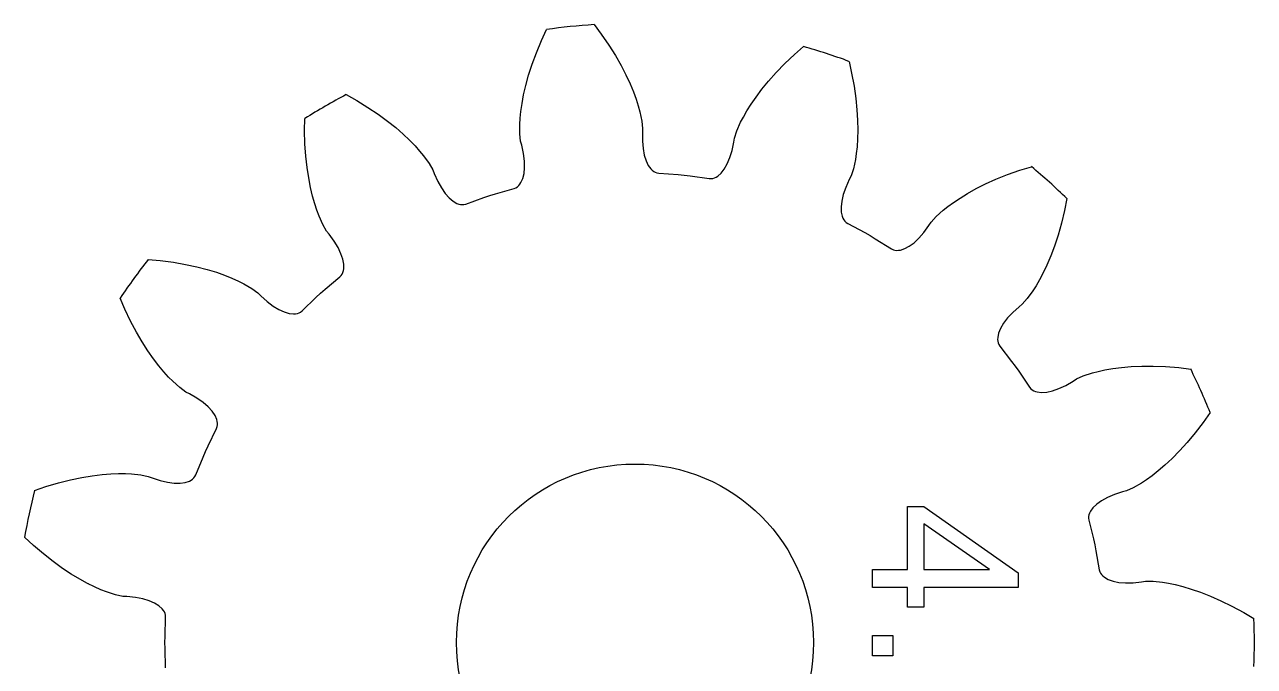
# Model space of a CAD drawing. Header units: millimetres. Extents: x 10 to 192, y -91 to 170.
# Drawn here: x 72.12 to 89, y 157.67 to 166.48 of the extents above; entities that cross this region are included whole.
import ezdxf

# ---------------------------------------------------------------- set-up
doc = ezdxf.new("R2010")
doc.units = ezdxf.units.MM
doc.layers.add('Sketch plane 01', color=7, linetype='Continuous')

msp = doc.modelspace()

# ---------------------------------------------------------------- linework, layer by layer
at = {"layer": 'Sketch plane 01'}
for p, q in [((79.217, 166.264), (79.286, 166.413)), ((79.217, 166.264), (79.286, 166.413)), ((79.938, 166.481), (80.037, 166.35)), ((79.938, 166.481), (80.037, 166.35)), ((79.147, 166.095), (79.217, 166.264)), ((79.147, 166.095), (79.217, 166.264)), ((80.037, 166.35), (80.14, 166.2)), ((80.037, 166.35), (80.14, 166.2)), ((79.089, 165.936), (79.147, 166.095)), ((79.089, 165.936), (79.147, 166.095)), ((80.14, 166.2), (80.231, 166.056)), ((80.14, 166.2), (80.231, 166.056)), ((82.557, 165.946), (82.689, 166.071)), ((82.557, 165.946), (82.689, 166.071)), ((82.689, 166.071), (82.813, 166.179)), ((82.689, 166.071), (82.813, 166.179)), ((79.04, 165.786), (79.089, 165.936)), ((79.04, 165.786), (79.089, 165.936)), ((80.231, 166.056), (80.309, 165.919)), ((80.231, 166.056), (80.309, 165.919)), ((80.309, 165.919), (80.375, 165.791)), ((80.309, 165.919), (80.375, 165.791)), ((82.438, 165.824), (82.557, 165.946)), ((82.438, 165.824), (82.557, 165.946)), ((83.437, 165.977), (83.473, 165.816)), ((83.437, 165.977), (83.473, 165.816)), ((79.002, 165.647), (79.04, 165.786)), ((79.002, 165.647), (79.04, 165.786)), ((80.375, 165.791), (80.432, 165.668)), ((80.375, 165.791), (80.432, 165.668)), ((82.333, 165.706), (82.438, 165.824)), ((82.333, 165.706), (82.438, 165.824)), ((83.473, 165.816), (83.507, 165.637)), ((83.473, 165.816), (83.507, 165.637)), ((78.972, 165.515), (79.002, 165.647)), ((78.972, 165.515), (79.002, 165.647)), ((80.432, 165.668), (80.478, 165.557)), ((80.432, 165.668), (80.478, 165.557)), ((80.478, 165.557), (80.516, 165.456)), ((80.478, 165.557), (80.516, 165.456)), ((82.161, 165.487), (82.242, 165.595)), ((82.161, 165.487), (82.242, 165.595)), ((82.242, 165.595), (82.333, 165.706)), ((82.242, 165.595), (82.333, 165.706)), ((83.507, 165.637), (83.531, 165.469)), ((83.507, 165.637), (83.531, 165.469)), ((76.537, 165.52), (76.681, 165.44)), ((76.537, 165.52), (76.681, 165.44)), ((76.681, 165.44), (76.836, 165.344)), ((76.681, 165.44), (76.836, 165.344)), ((78.935, 165.29), (78.95, 165.397)), ((78.935, 165.29), (78.95, 165.397)), ((78.95, 165.397), (78.972, 165.515)), ((78.95, 165.397), (78.972, 165.515)), ((80.516, 165.456), (80.545, 165.365)), ((80.516, 165.456), (80.545, 165.365)), ((82.035, 165.296), (82.092, 165.388)), ((82.035, 165.296), (82.092, 165.388)), ((82.092, 165.388), (82.161, 165.487)), ((82.092, 165.388), (82.161, 165.487)), ((83.531, 165.469), (83.546, 165.312)), ((83.531, 165.469), (83.546, 165.312)), ((76.836, 165.344), (76.977, 165.25)), ((76.836, 165.344), (76.977, 165.25)), ((76.977, 165.25), (77.105, 165.157)), ((76.977, 165.25), (77.105, 165.157)), ((78.925, 165.195), (78.935, 165.29)), ((78.925, 165.195), (78.935, 165.29)), ((80.545, 165.365), (80.567, 165.285)), ((80.545, 165.365), (80.567, 165.285)), ((80.567, 165.285), (80.593, 165.158)), ((80.567, 165.285), (80.593, 165.158)), ((81.987, 165.213), (82.035, 165.296)), ((81.987, 165.213), (82.035, 165.296)), ((83.546, 165.312), (83.555, 165.168)), ((83.546, 165.312), (83.555, 165.168)), ((75.967, 165.027), (75.969, 165.192)), ((75.967, 165.027), (75.969, 165.192)), ((77.105, 165.157), (77.217, 165.067)), ((77.105, 165.157), (77.217, 165.067)), ((77.217, 165.067), (77.319, 164.978)), ((77.217, 165.067), (77.319, 164.978)), ((78.92, 165.112), (78.925, 165.195)), ((78.92, 165.112), (78.925, 165.195)), ((78.92, 164.982), (78.92, 165.112)), ((78.92, 164.982), (78.92, 165.112)), ((80.593, 165.158), (80.605, 165.057)), ((80.593, 165.158), (80.605, 165.057)), ((80.605, 165.057), (80.602, 164.999)), ((80.605, 165.057), (80.602, 164.999)), ((81.897, 165.021), (81.949, 165.14)), ((81.897, 165.021), (81.949, 165.14)), ((81.949, 165.14), (81.987, 165.213)), ((81.949, 165.14), (81.987, 165.213)), ((83.555, 165.168), (83.557, 165.033)), ((83.555, 165.168), (83.557, 165.033)), ((75.971, 164.845), (75.967, 165.027)), ((75.971, 164.845), (75.967, 165.027)), ((77.319, 164.978), (77.406, 164.895)), ((77.319, 164.978), (77.406, 164.895)), ((77.406, 164.895), (77.482, 164.818)), ((77.406, 164.895), (77.482, 164.818)), ((78.93, 164.881), (78.92, 164.982)), ((78.93, 164.881), (78.92, 164.982)), ((78.945, 164.825), (78.93, 164.881)), ((78.945, 164.825), (78.93, 164.881)), ((80.602, 164.999), (80.601, 164.883)), ((80.602, 164.999), (80.601, 164.883)), ((80.601, 164.883), (80.61, 164.78)), ((80.601, 164.883), (80.61, 164.78)), ((81.856, 164.868), (81.865, 164.924)), ((81.856, 164.868), (81.865, 164.924)), ((81.865, 164.924), (81.897, 165.021)), ((81.865, 164.924), (81.897, 165.021)), ((83.554, 164.913), (83.547, 164.805)), ((83.554, 164.913), (83.547, 164.805)), ((83.557, 165.033), (83.554, 164.913)), ((83.557, 165.033), (83.554, 164.913)), ((75.983, 164.676), (75.971, 164.845)), ((75.983, 164.676), (75.971, 164.845)), ((77.482, 164.818), (77.545, 164.746)), ((77.482, 164.818), (77.545, 164.746)), ((77.545, 164.746), (77.598, 164.682)), ((77.545, 164.746), (77.598, 164.682)), ((78.97, 164.712), (78.945, 164.825)), ((78.97, 164.712), (78.945, 164.825)), ((78.983, 164.609), (78.97, 164.712)), ((78.983, 164.609), (78.97, 164.712)), ((80.61, 164.78), (80.627, 164.689)), ((80.61, 164.78), (80.627, 164.689)), ((81.802, 164.655), (81.832, 164.754)), ((81.802, 164.655), (81.832, 164.754)), ((81.832, 164.754), (81.856, 164.868)), ((81.832, 164.754), (81.856, 164.868)), ((83.547, 164.805), (83.536, 164.71)), ((83.547, 164.805), (83.536, 164.71)), ((76, 164.519), (75.983, 164.676)), ((76, 164.519), (75.983, 164.676)), ((77.598, 164.682), (77.674, 164.577)), ((77.598, 164.682), (77.674, 164.577)), ((77.674, 164.577), (77.726, 164.489)), ((77.674, 164.577), (77.726, 164.489)), ((78.985, 164.517), (78.983, 164.609)), ((78.985, 164.517), (78.983, 164.609)), ((80.627, 164.689), (80.652, 164.612)), ((80.627, 164.689), (80.652, 164.612)), ((80.652, 164.612), (80.683, 164.549)), ((80.652, 164.612), (80.683, 164.549)), ((80.683, 164.549), (80.718, 164.5)), ((80.683, 164.549), (80.718, 164.5)), ((81.726, 164.499), (81.766, 164.57)), ((81.726, 164.499), (81.766, 164.57)), ((81.766, 164.57), (81.802, 164.655)), ((81.766, 164.57), (81.802, 164.655)), ((83.524, 164.628), (83.497, 164.501)), ((83.524, 164.628), (83.497, 164.501)), ((83.536, 164.71), (83.524, 164.628)), ((83.536, 164.71), (83.524, 164.628)), ((76.022, 164.377), (76, 164.519)), ((76.022, 164.377), (76, 164.519)), ((76.047, 164.244), (76.022, 164.377)), ((76.047, 164.244), (76.022, 164.377)), ((77.726, 164.489), (77.746, 164.436)), ((77.726, 164.489), (77.746, 164.436)), ((77.746, 164.436), (77.793, 164.329)), ((77.746, 164.436), (77.793, 164.329)), ((78.96, 164.368), (78.977, 164.436)), ((78.96, 164.368), (78.977, 164.436)), ((78.977, 164.436), (78.985, 164.517)), ((78.977, 164.436), (78.985, 164.517)), ((80.718, 164.5), (80.737, 164.481)), ((80.718, 164.5), (80.737, 164.481)), ((80.737, 164.481), (80.758, 164.466)), ((80.737, 164.481), (80.758, 164.466)), ((80.758, 164.466), (80.778, 164.454)), ((80.758, 164.466), (80.778, 164.454)), ((80.778, 164.454), (80.8, 164.446)), ((80.778, 164.454), (80.8, 164.446)), ((80.8, 164.446), (80.827, 164.442)), ((80.8, 164.446), (80.827, 164.442)), ((80.827, 164.442), (81.091, 164.423)), ((80.827, 164.442), (81.091, 164.423)), ((81.091, 164.423), (81.174, 164.415)), ((81.091, 164.423), (81.174, 164.415)), ((81.174, 164.415), (81.258, 164.405)), ((81.174, 164.415), (81.258, 164.405)), ((81.258, 164.405), (81.519, 164.369)), ((81.258, 164.405), (81.519, 164.369)), ((81.57, 164.371), (81.592, 164.378)), ((81.57, 164.371), (81.592, 164.378)), ((81.592, 164.378), (81.615, 164.389)), ((81.592, 164.378), (81.615, 164.389)), ((81.615, 164.389), (81.638, 164.403)), ((81.615, 164.389), (81.638, 164.403)), ((81.638, 164.403), (81.683, 164.444)), ((81.638, 164.403), (81.683, 164.444)), ((81.683, 164.444), (81.726, 164.499)), ((81.683, 164.444), (81.726, 164.499)), ((83.466, 164.404), (83.44, 164.353)), ((83.466, 164.404), (83.44, 164.353)), ((83.497, 164.501), (83.466, 164.404)), ((83.497, 164.501), (83.466, 164.404)), ((85.453, 164.359), (85.61, 164.422)), ((85.453, 164.359), (85.61, 164.422)), ((85.61, 164.422), (85.783, 164.483)), ((85.61, 164.422), (85.783, 164.483)), ((85.783, 164.483), (85.94, 164.531)), ((85.783, 164.483), (85.94, 164.531)), ((76.075, 164.127), (76.047, 164.244)), ((76.075, 164.127), (76.047, 164.244)), ((77.793, 164.329), (77.843, 164.239)), ((77.793, 164.329), (77.843, 164.239)), ((77.843, 164.239), (77.896, 164.163)), ((77.843, 164.239), (77.896, 164.163)), ((78.587, 164.16), (78.841, 164.233)), ((78.587, 164.16), (78.841, 164.233)), ((78.841, 164.233), (78.866, 164.243)), ((78.841, 164.233), (78.866, 164.243)), ((78.866, 164.243), (78.886, 164.255)), ((78.866, 164.243), (78.886, 164.255)), ((78.886, 164.255), (78.904, 164.271)), ((78.886, 164.255), (78.904, 164.271)), ((78.904, 164.271), (78.92, 164.29)), ((78.904, 164.271), (78.92, 164.29)), ((78.92, 164.29), (78.935, 164.313)), ((78.92, 164.29), (78.935, 164.313)), ((78.935, 164.313), (78.96, 164.368)), ((78.935, 164.313), (78.96, 164.368)), ((81.519, 164.369), (81.547, 164.368)), ((81.519, 164.369), (81.547, 164.368)), ((81.547, 164.368), (81.57, 164.371)), ((81.547, 164.368), (81.57, 164.371)), ((83.392, 164.247), (83.358, 164.149)), ((83.392, 164.247), (83.358, 164.149)), ((83.44, 164.353), (83.392, 164.247)), ((83.44, 164.353), (83.392, 164.247)), ((85.062, 164.164), (85.181, 164.23)), ((85.062, 164.164), (85.181, 164.23)), ((85.181, 164.23), (85.309, 164.294)), ((85.181, 164.23), (85.309, 164.294)), ((85.309, 164.294), (85.453, 164.359)), ((85.309, 164.294), (85.453, 164.359)), ((76.105, 164.023), (76.075, 164.127)), ((76.105, 164.023), (76.075, 164.127)), ((77.896, 164.163), (77.949, 164.102)), ((77.896, 164.163), (77.949, 164.102)), ((77.949, 164.102), (78.003, 164.057)), ((77.949, 164.102), (78.003, 164.057)), ((78.003, 164.057), (78.055, 164.027)), ((78.003, 164.057), (78.055, 164.027)), ((78.179, 164.018), (78.427, 164.108)), ((78.179, 164.018), (78.427, 164.108)), ((78.427, 164.108), (78.507, 164.134)), ((78.427, 164.108), (78.507, 164.134)), ((78.507, 164.134), (78.587, 164.16)), ((78.507, 164.134), (78.587, 164.16)), ((83.337, 164.059), (83.328, 163.979)), ((83.337, 164.059), (83.328, 163.979)), ((83.358, 164.149), (83.337, 164.059)), ((83.358, 164.149), (83.337, 164.059)), ((84.793, 163.985), (84.87, 164.041)), ((84.793, 163.985), (84.87, 164.041)), ((84.87, 164.041), (84.96, 164.101)), ((84.87, 164.041), (84.96, 164.101)), ((84.96, 164.101), (85.062, 164.164)), ((84.96, 164.101), (85.062, 164.164)), ((86.427, 164.093), (86.395, 163.931)), ((86.427, 164.093), (86.395, 163.931)), ((76.135, 163.932), (76.105, 164.023)), ((76.135, 163.932), (76.105, 164.023)), ((76.164, 163.854), (76.135, 163.932)), ((76.164, 163.854), (76.135, 163.932)), ((78.055, 164.027), (78.081, 164.017)), ((78.055, 164.027), (78.081, 164.017)), ((78.081, 164.017), (78.105, 164.012)), ((78.081, 164.017), (78.105, 164.012)), ((78.105, 164.012), (78.129, 164.01)), ((78.105, 164.012), (78.129, 164.01)), ((78.129, 164.01), (78.152, 164.011)), ((78.129, 164.01), (78.152, 164.011)), ((78.152, 164.011), (78.179, 164.018)), ((78.152, 164.011), (78.179, 164.018)), ((83.328, 163.979), (83.33, 163.909)), ((83.328, 163.979), (83.33, 163.909)), ((83.33, 163.909), (83.343, 163.85)), ((83.33, 163.909), (83.343, 163.85)), ((84.632, 163.846), (84.728, 163.933)), ((84.632, 163.846), (84.728, 163.933)), ((84.728, 163.933), (84.793, 163.985)), ((84.728, 163.933), (84.793, 163.985)), ((86.395, 163.931), (86.353, 163.754)), ((86.395, 163.931), (86.353, 163.754)), ((76.217, 163.736), (76.164, 163.854)), ((76.217, 163.736), (76.164, 163.854)), ((76.267, 163.647), (76.217, 163.736)), ((76.267, 163.647), (76.217, 163.736)), ((83.343, 163.85), (83.353, 163.824)), ((83.343, 163.85), (83.353, 163.824)), ((83.353, 163.824), (83.365, 163.802)), ((83.353, 163.824), (83.365, 163.802)), ((83.365, 163.802), (83.38, 163.783)), ((83.365, 163.802), (83.38, 163.783)), ((83.38, 163.783), (83.396, 163.767)), ((83.38, 163.783), (83.396, 163.767)), ((83.396, 163.767), (83.419, 163.752)), ((83.396, 163.767), (83.419, 163.752)), ((83.419, 163.752), (83.652, 163.627)), ((83.419, 163.752), (83.652, 163.627)), ((84.464, 163.628), (84.532, 163.722)), ((84.464, 163.628), (84.532, 163.722)), ((84.532, 163.722), (84.563, 163.771)), ((84.532, 163.722), (84.563, 163.771)), ((84.563, 163.771), (84.632, 163.846)), ((84.563, 163.771), (84.632, 163.846)), ((86.353, 163.754), (86.306, 163.591)), ((86.353, 163.754), (86.306, 163.591)), ((76.303, 163.603), (76.267, 163.647)), ((76.303, 163.603), (76.267, 163.647)), ((76.372, 163.509), (76.303, 163.603)), ((76.372, 163.509), (76.303, 163.603)), ((83.652, 163.627), (83.725, 163.586)), ((83.652, 163.627), (83.725, 163.586)), ((83.725, 163.586), (83.798, 163.543)), ((83.725, 163.586), (83.798, 163.543)), ((83.798, 163.543), (84.022, 163.404)), ((83.798, 163.543), (84.022, 163.404)), ((84.329, 163.487), (84.396, 163.55)), ((84.329, 163.487), (84.396, 163.55)), ((84.396, 163.55), (84.464, 163.628)), ((84.396, 163.55), (84.464, 163.628)), ((86.306, 163.591), (86.257, 163.441)), ((86.306, 163.591), (86.257, 163.441)), ((76.426, 163.42), (76.372, 163.509)), ((76.426, 163.42), (76.372, 163.509)), ((76.465, 163.337), (76.426, 163.42)), ((76.465, 163.337), (76.426, 163.42)), ((84.022, 163.404), (84.047, 163.391)), ((84.022, 163.404), (84.047, 163.391)), ((84.047, 163.391), (84.068, 163.385)), ((84.047, 163.391), (84.068, 163.385)), ((84.068, 163.385), (84.092, 163.382)), ((84.068, 163.385), (84.092, 163.382)), ((84.092, 163.382), (84.117, 163.383)), ((84.092, 163.382), (84.117, 163.383)), ((84.117, 163.383), (84.144, 163.387)), ((84.117, 163.383), (84.144, 163.387)), ((84.144, 163.387), (84.202, 163.406)), ((84.144, 163.387), (84.202, 163.406)), ((84.202, 163.406), (84.264, 163.439)), ((84.202, 163.406), (84.264, 163.439)), ((84.264, 163.439), (84.329, 163.487)), ((84.264, 163.439), (84.329, 163.487)), ((86.257, 163.441), (86.206, 163.306)), ((86.257, 163.441), (86.206, 163.306)), ((73.821, 163.258), (73.985, 163.243)), ((73.821, 163.258), (73.985, 163.243)), ((73.985, 163.243), (74.166, 163.219)), ((73.985, 163.243), (74.166, 163.219)), ((74.166, 163.219), (74.333, 163.19)), ((74.166, 163.219), (74.333, 163.19)), ((76.491, 163.26), (76.465, 163.337)), ((76.491, 163.26), (76.465, 163.337)), ((76.503, 163.191), (76.491, 163.26)), ((76.503, 163.191), (76.491, 163.26)), ((86.206, 163.306), (86.153, 163.181)), ((86.206, 163.306), (86.153, 163.181)), ((74.333, 163.19), (74.487, 163.157)), ((74.333, 163.19), (74.487, 163.157)), ((74.487, 163.157), (74.627, 163.12)), ((74.487, 163.157), (74.627, 163.12)), ((74.627, 163.12), (74.756, 163.081)), ((74.627, 163.12), (74.756, 163.081)), ((74.756, 163.081), (74.869, 163.041)), ((74.756, 163.081), (74.869, 163.041)), ((74.869, 163.041), (74.969, 163.001)), ((74.869, 163.041), (74.969, 163.001)), ((76.449, 163.019), (76.468, 163.039)), ((76.449, 163.019), (76.468, 163.039)), ((76.468, 163.039), (76.481, 163.058)), ((76.468, 163.039), (76.481, 163.058)), ((76.481, 163.058), (76.491, 163.08)), ((76.481, 163.058), (76.491, 163.08)), ((76.491, 163.08), (76.498, 163.104)), ((76.491, 163.08), (76.498, 163.104)), ((76.498, 163.104), (76.503, 163.131)), ((76.498, 163.104), (76.503, 163.131)), ((76.503, 163.131), (76.503, 163.191)), ((76.503, 163.131), (76.503, 163.191)), ((86.102, 163.073), (86.051, 162.978)), ((86.102, 163.073), (86.051, 162.978)), ((86.153, 163.181), (86.102, 163.073)), ((86.153, 163.181), (86.102, 163.073)), ((74.969, 163.001), (75.057, 162.961)), ((74.969, 163.001), (75.057, 162.961)), ((75.057, 162.961), (75.131, 162.924)), ((75.057, 162.961), (75.131, 162.924)), ((75.131, 162.924), (75.243, 162.859)), ((75.131, 162.924), (75.243, 162.859)), ((75.243, 162.859), (75.326, 162.8)), ((75.243, 162.859), (75.326, 162.8)), ((76.247, 162.849), (76.449, 163.019)), ((76.247, 162.849), (76.449, 163.019)), ((86.003, 162.895), (85.958, 162.825)), ((86.003, 162.895), (85.958, 162.825)), ((86.051, 162.978), (86.003, 162.895)), ((86.051, 162.978), (86.003, 162.895)), ((73.5, 162.576), (73.436, 162.727)), ((73.5, 162.576), (73.436, 162.727)), ((75.326, 162.8), (75.367, 162.759)), ((75.326, 162.8), (75.367, 162.759)), ((75.367, 162.759), (75.452, 162.681)), ((75.367, 162.759), (75.452, 162.681)), ((75.932, 162.553), (76.122, 162.737)), ((75.932, 162.553), (76.122, 162.737)), ((76.122, 162.737), (76.184, 162.793)), ((76.122, 162.737), (76.184, 162.793)), ((76.184, 162.793), (76.247, 162.849)), ((76.184, 162.793), (76.247, 162.849)), ((85.882, 162.72), (85.814, 162.644)), ((85.882, 162.72), (85.814, 162.644)), ((85.958, 162.825), (85.882, 162.72)), ((85.958, 162.825), (85.882, 162.72)), ((73.579, 162.411), (73.5, 162.576)), ((73.579, 162.411), (73.5, 162.576)), ((75.452, 162.681), (75.535, 162.618)), ((75.452, 162.681), (75.535, 162.618)), ((75.535, 162.618), (75.614, 162.571)), ((75.535, 162.618), (75.614, 162.571)), ((75.614, 162.571), (75.688, 162.537)), ((75.614, 162.571), (75.688, 162.537)), ((75.688, 162.537), (75.755, 162.518)), ((75.688, 162.537), (75.755, 162.518)), ((75.842, 162.513), (75.867, 162.518)), ((75.842, 162.513), (75.867, 162.518)), ((75.867, 162.518), (75.89, 162.526)), ((75.867, 162.518), (75.89, 162.526)), ((75.89, 162.526), (75.91, 162.536)), ((75.89, 162.526), (75.91, 162.536)), ((75.91, 162.536), (75.932, 162.553)), ((75.91, 162.536), (75.932, 162.553)), ((85.683, 162.531), (85.612, 162.455)), ((85.683, 162.531), (85.612, 162.455)), ((85.77, 162.608), (85.683, 162.531)), ((85.77, 162.608), (85.683, 162.531)), ((85.814, 162.644), (85.77, 162.608)), ((85.814, 162.644), (85.77, 162.608)), ((73.658, 162.261), (73.579, 162.411)), ((73.658, 162.261), (73.579, 162.411)), ((75.755, 162.518), (75.815, 162.512)), ((75.755, 162.518), (75.815, 162.512)), ((75.815, 162.512), (75.842, 162.513)), ((75.815, 162.512), (75.842, 162.513)), ((85.556, 162.381), (85.515, 162.312)), ((85.556, 162.381), (85.515, 162.312)), ((85.612, 162.455), (85.556, 162.381)), ((85.612, 162.455), (85.556, 162.381)), ((73.737, 162.125), (73.658, 162.261)), ((73.737, 162.125), (73.658, 162.261)), ((85.477, 162.187), (85.475, 162.16)), ((85.477, 162.187), (85.475, 162.16)), ((85.489, 162.247), (85.477, 162.187)), ((85.489, 162.247), (85.477, 162.187)), ((85.515, 162.312), (85.489, 162.247)), ((85.515, 162.312), (85.489, 162.247)), ((73.815, 162.004), (73.737, 162.125)), ((73.815, 162.004), (73.737, 162.125)), ((85.475, 162.16), (85.477, 162.135)), ((85.475, 162.16), (85.477, 162.135)), ((85.477, 162.135), (85.483, 162.112)), ((85.477, 162.135), (85.483, 162.112)), ((85.483, 162.112), (85.491, 162.091)), ((85.483, 162.112), (85.491, 162.091)), ((85.491, 162.091), (85.506, 162.067)), ((85.491, 162.091), (85.506, 162.067)), ((85.506, 162.067), (85.668, 161.859)), ((85.506, 162.067), (85.668, 161.859)), ((73.893, 161.893), (73.815, 162.004)), ((73.893, 161.893), (73.815, 162.004)), ((73.966, 161.797), (73.893, 161.893)), ((73.966, 161.797), (73.893, 161.893)), ((85.668, 161.859), (85.718, 161.791)), ((85.668, 161.859), (85.718, 161.791)), ((74.035, 161.715), (73.966, 161.797)), ((74.035, 161.715), (73.966, 161.797)), ((74.1, 161.644), (74.035, 161.715)), ((74.1, 161.644), (74.035, 161.715)), ((85.718, 161.791), (85.767, 161.723)), ((85.718, 161.791), (85.767, 161.723)), ((85.767, 161.723), (85.915, 161.504)), ((85.767, 161.723), (85.915, 161.504)), ((86.652, 161.66), (86.776, 161.7)), ((86.652, 161.66), (86.776, 161.7)), ((86.776, 161.7), (86.856, 161.721)), ((86.776, 161.7), (86.856, 161.721)), ((86.856, 161.721), (86.949, 161.741)), ((86.856, 161.721), (86.949, 161.741)), ((86.949, 161.741), (87.056, 161.76)), ((86.949, 161.741), (87.056, 161.76)), ((87.056, 161.76), (87.175, 161.776)), ((87.056, 161.76), (87.175, 161.776)), ((87.175, 161.776), (87.31, 161.787)), ((87.175, 161.776), (87.31, 161.787)), ((87.31, 161.787), (87.454, 161.794)), ((87.31, 161.787), (87.454, 161.794)), ((87.454, 161.794), (87.611, 161.795)), ((87.454, 161.794), (87.611, 161.795)), ((87.611, 161.795), (87.781, 161.788)), ((87.611, 161.795), (87.781, 161.788)), ((87.781, 161.788), (87.963, 161.774)), ((87.781, 161.788), (87.963, 161.774)), ((87.963, 161.774), (88.126, 161.754)), ((87.963, 161.774), (88.126, 161.754)), ((74.158, 161.585), (74.1, 161.644)), ((74.158, 161.585), (74.1, 161.644)), ((74.254, 161.498), (74.158, 161.585)), ((74.254, 161.498), (74.158, 161.585)), ((86.316, 161.485), (86.411, 161.529)), ((86.316, 161.485), (86.411, 161.529)), ((86.411, 161.529), (86.511, 161.588)), ((86.411, 161.529), (86.511, 161.588)), ((86.511, 161.588), (86.559, 161.619)), ((86.511, 161.588), (86.559, 161.619)), ((86.559, 161.619), (86.652, 161.66)), ((86.559, 161.619), (86.652, 161.66)), ((74.336, 161.438), (74.254, 161.498)), ((74.336, 161.438), (74.254, 161.498)), ((74.387, 161.412), (74.336, 161.438)), ((74.387, 161.412), (74.336, 161.438)), ((74.488, 161.354), (74.387, 161.412)), ((74.488, 161.354), (74.387, 161.412)), ((74.573, 161.294), (74.488, 161.354)), ((74.573, 161.294), (74.488, 161.354)), ((85.915, 161.504), (85.933, 161.483)), ((85.915, 161.504), (85.933, 161.483)), ((85.933, 161.483), (85.95, 161.468)), ((85.933, 161.483), (85.95, 161.468)), ((85.95, 161.468), (85.971, 161.456)), ((85.95, 161.468), (85.971, 161.456)), ((85.971, 161.456), (85.994, 161.446)), ((85.971, 161.456), (85.994, 161.446)), ((85.994, 161.446), (86.02, 161.439)), ((85.994, 161.446), (86.02, 161.439)), ((86.02, 161.439), (86.08, 161.433)), ((86.02, 161.439), (86.08, 161.433)), ((86.08, 161.433), (86.15, 161.438)), ((86.08, 161.433), (86.15, 161.438)), ((86.15, 161.438), (86.229, 161.455)), ((86.15, 161.438), (86.229, 161.455)), ((86.229, 161.455), (86.316, 161.485)), ((86.229, 161.455), (86.316, 161.485)), ((74.643, 161.234), (74.573, 161.294)), ((74.643, 161.234), (74.573, 161.294)), ((74.698, 161.175), (74.643, 161.234)), ((74.698, 161.175), (74.643, 161.234)), ((74.737, 161.116), (74.698, 161.175)), ((74.737, 161.116), (74.698, 161.175)), ((74.762, 161.061), (74.737, 161.116)), ((74.762, 161.061), (74.737, 161.116)), ((74.768, 161.035), (74.762, 161.061)), ((74.768, 161.035), (74.762, 161.061)), ((74.772, 161.01), (74.768, 161.035)), ((74.772, 161.01), (74.768, 161.035)), ((74.771, 160.986), (74.772, 161.01)), ((74.771, 160.986), (74.772, 161.01)), ((88.298, 161.021), (88.187, 160.876)), ((88.298, 161.021), (88.187, 160.876)), ((88.393, 161.155), (88.298, 161.021)), ((88.393, 161.155), (88.298, 161.021)), ((74.642, 160.7), (74.758, 160.938)), ((74.642, 160.7), (74.758, 160.938)), ((74.758, 160.938), (74.767, 160.964)), ((74.758, 160.938), (74.767, 160.964)), ((74.767, 160.964), (74.771, 160.986)), ((74.767, 160.964), (74.771, 160.986)), ((88.187, 160.876), (88.078, 160.746)), ((88.187, 160.876), (88.078, 160.746)), ((74.608, 160.623), (74.642, 160.7)), ((74.608, 160.623), (74.642, 160.7)), ((88.078, 160.746), (87.972, 160.629)), ((88.078, 160.746), (87.972, 160.629)), ((74.475, 160.302), (74.574, 160.546)), ((74.475, 160.302), (74.574, 160.546)), ((74.574, 160.546), (74.608, 160.623)), ((74.574, 160.546), (74.608, 160.623)), ((87.871, 160.526), (87.772, 160.434)), ((87.871, 160.526), (87.772, 160.434)), ((87.972, 160.629), (87.871, 160.526)), ((87.972, 160.629), (87.871, 160.526)), ((87.681, 160.356), (87.596, 160.289)), ((87.681, 160.356), (87.596, 160.289)), ((87.772, 160.434), (87.681, 160.356)), ((87.772, 160.434), (87.681, 160.356)), ((72.416, 160.14), (72.591, 160.192)), ((72.416, 160.14), (72.591, 160.192)), ((72.591, 160.192), (72.755, 160.233)), ((72.591, 160.192), (72.755, 160.233)), ((72.755, 160.233), (72.91, 160.265)), ((72.755, 160.233), (72.91, 160.265)), ((72.91, 160.265), (73.052, 160.289)), ((72.91, 160.265), (73.052, 160.289)), ((73.052, 160.289), (73.186, 160.305)), ((73.052, 160.289), (73.186, 160.305)), ((73.186, 160.305), (73.306, 160.315)), ((73.186, 160.305), (73.306, 160.315)), ((73.306, 160.315), (73.414, 160.319)), ((73.306, 160.315), (73.414, 160.319)), ((73.414, 160.319), (73.51, 160.318)), ((73.414, 160.319), (73.51, 160.318)), ((73.51, 160.318), (73.592, 160.315)), ((73.51, 160.318), (73.592, 160.315)), ((73.592, 160.315), (73.721, 160.301)), ((73.592, 160.315), (73.721, 160.301)), ((73.721, 160.301), (73.821, 160.28)), ((73.721, 160.301), (73.821, 160.28)), ((73.821, 160.28), (73.875, 160.26)), ((73.821, 160.28), (73.875, 160.26)), ((73.875, 160.26), (73.985, 160.223)), ((73.875, 160.26), (73.985, 160.223)), ((73.985, 160.223), (74.086, 160.2)), ((73.985, 160.223), (74.086, 160.2)), ((74.086, 160.2), (74.177, 160.188)), ((74.086, 160.2), (74.177, 160.188)), ((74.177, 160.188), (74.258, 160.188)), ((74.177, 160.188), (74.258, 160.188)), ((74.258, 160.188), (74.328, 160.197)), ((74.258, 160.188), (74.328, 160.197)), ((74.328, 160.197), (74.385, 160.216)), ((74.328, 160.197), (74.385, 160.216)), ((74.385, 160.216), (74.409, 160.229)), ((74.385, 160.216), (74.409, 160.229)), ((74.409, 160.229), (74.43, 160.243)), ((74.409, 160.229), (74.43, 160.243)), ((74.43, 160.243), (74.448, 160.259)), ((74.43, 160.243), (74.448, 160.259)), ((74.448, 160.259), (74.462, 160.277)), ((74.448, 160.259), (74.462, 160.277)), ((74.462, 160.277), (74.475, 160.302)), ((74.462, 160.277), (74.475, 160.302)), ((87.449, 160.188), (87.336, 160.123)), ((87.449, 160.188), (87.336, 160.123)), ((87.518, 160.233), (87.449, 160.188)), ((87.518, 160.233), (87.449, 160.188)), ((87.596, 160.289), (87.518, 160.233)), ((87.596, 160.289), (87.518, 160.233)), ((72.26, 160.087), (72.416, 160.14)), ((72.26, 160.087), (72.416, 160.14)), ((86.982, 159.99), (86.901, 159.946)), ((86.982, 159.99), (86.901, 159.946)), ((87.078, 160.031), (86.982, 159.99)), ((87.078, 160.031), (86.982, 159.99)), ((87.188, 160.066), (87.078, 160.031)), ((87.188, 160.066), (87.078, 160.031)), ((87.244, 160.081), (87.188, 160.066)), ((87.244, 160.081), (87.188, 160.066)), ((87.336, 160.123), (87.244, 160.081)), ((87.336, 160.123), (87.244, 160.081)), ((84.238, 159.001), (84.238, 159.868)), ((84.238, 159.868), (84.462, 159.868)), ((84.462, 159.868), (85.758, 158.956)), ((86.785, 159.85), (86.749, 159.801)), ((86.785, 159.85), (86.749, 159.801)), ((86.836, 159.899), (86.785, 159.85)), ((86.836, 159.899), (86.785, 159.85)), ((86.901, 159.946), (86.836, 159.899)), ((86.901, 159.946), (86.836, 159.899)), ((86.724, 159.73), (86.723, 159.707)), ((86.724, 159.73), (86.723, 159.707)), ((86.723, 159.707), (86.727, 159.68)), ((86.723, 159.707), (86.727, 159.68)), ((86.729, 159.753), (86.724, 159.73)), ((86.729, 159.753), (86.724, 159.73)), ((86.727, 159.68), (86.791, 159.423)), ((86.727, 159.68), (86.791, 159.423)), ((86.737, 159.777), (86.729, 159.753)), ((86.737, 159.777), (86.729, 159.753)), ((86.749, 159.801), (86.737, 159.777)), ((86.749, 159.801), (86.737, 159.777)), ((84.462, 159.627), (84.462, 159.001)), ((85.364, 159.001), (84.462, 159.627)), ((72.244, 159.333), (72.124, 159.445)), ((72.244, 159.333), (72.124, 159.445)), ((72.383, 159.215), (72.244, 159.333)), ((72.383, 159.215), (72.244, 159.333)), ((86.791, 159.423), (86.809, 159.341)), ((86.791, 159.423), (86.809, 159.341)), ((86.809, 159.341), (86.826, 159.259)), ((86.809, 159.341), (86.826, 159.259)), ((72.516, 159.11), (72.383, 159.215)), ((72.516, 159.11), (72.383, 159.215)), ((86.826, 159.259), (86.872, 158.999)), ((86.826, 159.259), (86.872, 158.999)), ((72.644, 159.018), (72.516, 159.11)), ((72.644, 159.018), (72.516, 159.11)), ((72.765, 158.939), (72.644, 159.018)), ((72.765, 158.939), (72.644, 159.018)), ((83.759, 158.755), (83.759, 159.001)), ((83.759, 159.001), (84.238, 159.001)), ((84.462, 159.001), (85.364, 159.001)), ((86.872, 158.999), (86.88, 158.972)), ((86.872, 158.999), (86.88, 158.972)), ((72.881, 158.869), (72.765, 158.939)), ((72.881, 158.869), (72.765, 158.939)), ((72.986, 158.812), (72.881, 158.869)), ((72.986, 158.812), (72.881, 158.869)), ((73, 158.805), (72.986, 158.812)), ((73.083, 158.764), (72.986, 158.812)), ((85.758, 158.956), (85.758, 158.755)), ((86.88, 158.972), (86.89, 158.952)), ((86.88, 158.972), (86.89, 158.952)), ((86.89, 158.952), (86.904, 158.932)), ((86.89, 158.952), (86.904, 158.932)), ((86.904, 158.932), (86.921, 158.914)), ((86.904, 158.932), (86.921, 158.914)), ((86.921, 158.914), (86.942, 158.896)), ((86.921, 158.914), (86.942, 158.896)), ((86.942, 158.896), (86.994, 158.866)), ((86.942, 158.896), (86.994, 158.866)), ((86.994, 158.866), (87.06, 158.842)), ((86.994, 158.866), (87.06, 158.842)), ((87.06, 158.842), (87.139, 158.826)), ((87.06, 158.842), (87.139, 158.826)), ((87.139, 158.826), (87.231, 158.818)), ((87.139, 158.826), (87.231, 158.818)), ((87.231, 158.818), (87.335, 158.82)), ((87.231, 158.818), (87.335, 158.82)), ((87.335, 158.82), (87.45, 158.833)), ((87.335, 158.82), (87.45, 158.833)), ((87.45, 158.833), (87.507, 158.842)), ((87.45, 158.833), (87.507, 158.842)), ((87.507, 158.842), (87.609, 158.841)), ((87.507, 158.842), (87.609, 158.841)), ((87.609, 158.841), (87.738, 158.828)), ((87.609, 158.841), (87.738, 158.828)), ((87.738, 158.828), (87.82, 158.814)), ((87.738, 158.828), (87.82, 158.814)), ((87.82, 158.814), (87.914, 158.795)), ((87.82, 158.814), (87.914, 158.795)), ((73.171, 158.725), (73.083, 158.764)), ((73.171, 158.725), (73.083, 158.764)), ((73.248, 158.695), (73.171, 158.725)), ((73.248, 158.695), (73.171, 158.725)), ((73.372, 158.655), (73.248, 158.695)), ((73.372, 158.655), (73.248, 158.695)), ((73.471, 158.633), (73.372, 158.655)), ((73.471, 158.633), (73.372, 158.655)), ((84.238, 158.755), (83.759, 158.755)), ((84.238, 158.486), (84.238, 158.755)), ((85.758, 158.755), (84.462, 158.755)), ((84.462, 158.755), (84.462, 158.486)), ((87.914, 158.795), (88.018, 158.768)), ((87.914, 158.795), (88.018, 158.768)), ((88.018, 158.768), (88.133, 158.734)), ((88.018, 158.768), (88.133, 158.734)), ((88.133, 158.734), (88.261, 158.69)), ((88.133, 158.734), (88.261, 158.69)), ((88.261, 158.69), (88.396, 158.638)), ((88.261, 158.69), (88.396, 158.638)), ((88.396, 158.638), (88.54, 158.574)), ((88.396, 158.638), (88.54, 158.574)), ((73.528, 158.63), (73.471, 158.633)), ((73.528, 158.63), (73.471, 158.633)), ((73.644, 158.619), (73.528, 158.63)), ((73.644, 158.619), (73.528, 158.63)), ((73.746, 158.599), (73.644, 158.619)), ((73.746, 158.599), (73.644, 158.619)), ((73.834, 158.572), (73.746, 158.599)), ((73.834, 158.572), (73.746, 158.599)), ((73.908, 158.54), (73.834, 158.572)), ((73.908, 158.54), (73.834, 158.572)), ((73.968, 158.503), (73.908, 158.54)), ((73.968, 158.503), (73.908, 158.54)), ((74.013, 158.463), (73.968, 158.503)), ((74.013, 158.463), (73.968, 158.503)), ((84.462, 158.486), (84.238, 158.486)), ((88.54, 158.574), (88.692, 158.499)), ((88.54, 158.574), (88.692, 158.499)), ((88.692, 158.499), (88.853, 158.412)), ((88.692, 158.499), (88.853, 158.412)), ((74.029, 158.441), (74.013, 158.463)), ((74.029, 158.441), (74.013, 158.463)), ((74.043, 158.42), (74.029, 158.441)), ((74.043, 158.42), (74.029, 158.441)), ((74.052, 158.398), (74.043, 158.42)), ((74.052, 158.398), (74.043, 158.42)), ((74.051, 158.084), (74.059, 158.348)), ((74.051, 158.084), (74.059, 158.348)), ((74.058, 158.376), (74.052, 158.398)), ((74.058, 158.376), (74.052, 158.398)), ((74.059, 158.348), (74.058, 158.376)), ((74.059, 158.348), (74.058, 158.376)), ((88.853, 158.412), (88.994, 158.328)), ((88.853, 158.412), (88.994, 158.328)), ((74.05, 158), (74.051, 158.084)), ((74.05, 158), (74.051, 158.084)), ((74.051, 157.916), (74.05, 158)), ((74.051, 157.916), (74.05, 158)), ((83.759, 158.097), (84.038, 158.097)), ((83.759, 157.817), (83.759, 158.097)), ((84.038, 158.097), (84.038, 157.817)), ((74.059, 157.652), (74.051, 157.916)), ((74.059, 157.652), (74.051, 157.916)), ((84.038, 157.817), (83.759, 157.817))]:
    msp.add_line(p, q, dxfattribs=at)
msp.add_circle((80.5, 158), 2.45, dxfattribs=at)
for start, end in [(93.7886, 98.2114), (93.7886, 98.2114), (69.7886, 74.2114), (69.7886, 74.2114), (117.7886, 122.2114), (117.7886, 122.2114), (45.7886, 50.2114), (45.7886, 50.2114), (141.7886, 146.2114), (141.7886, 146.2114), (21.7886, 26.2114), (21.7886, 26.2114), (165.7886, 170.2114), (165.7886, 170.2114), (357.7886, 2.2114), (357.7886, 2.2114)]:
    msp.add_arc((80.5, 158), 8.5, start, end, dxfattribs=at)

doc.saveas('drawing.dxf')
